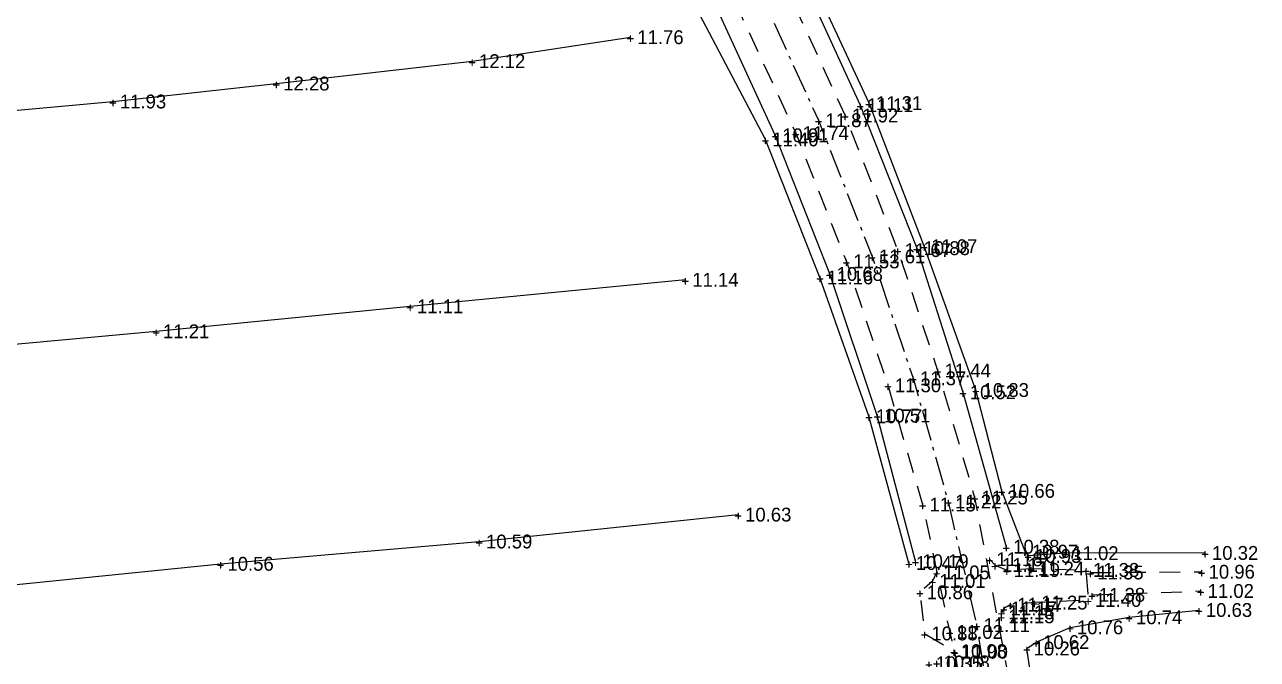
# Model space of a CAD drawing. Header units: metres. Extents: x 119225 to 119868, y 6148173 to 6148690.
# Drawn here: x 119689.7 to 119867.9, y 6148323 to 6148414.8 of the extents above; entities that cross this region are included whole.
import ezdxf
from ezdxf.enums import TextEntityAlignment as Align

# ---------------------------------------------------------------- set-up
doc = ezdxf.new("R2010")
doc.units = ezdxf.units.M
doc.linetypes.add('BH90_KBK', pattern=[5, 3, -2])
doc.linetypes.add('BH90_VAGMITT', pattern=[6.7, 4.2, -1, 0.5, -1])
doc.layers.get('0').update_dxf_attribs({"linetype": 'CONTINUOUS'})
for name, color, linetype in [('TERR_ATL', 12, 'CONTINUOUS'), ('TERR_DIB', 12, 'CONTINUOUS'), ('TERR_SLK', 12, 'CONTINUOUS'), ('VAG_VKA', 12, 'BH90_KBK'), ('VAG_VKG', 12, 'BH90_KBK'), ('VAG_VM', 12, 'BH90_VAGMITT'), ('Z_bef', 4, 'CONTINUOUS')]:
    doc.layers.add(name, color=color, linetype=linetype)
doc.styles.add('FISO', font='FISO')
doc.styles.add('ISO', font='ISO')

# ---------------------------------------------------------------- blocks, each defined once
blk = doc.blocks.new('_MPLUSZH')
at = {"color": 1, "style": 'ISO'}
blk.add_text('+', height=2, dxfattribs=at).set_placement((0, 0), align=Align.MIDDLE)
at = {"style": 'FISO'}
blk.add_attdef('PLUSHÖJD', (1, -1), '', height=2, dxfattribs=at)

msp = doc.modelspace()

# ---------------------------------------------------------------- linework, layer by layer
at = {"layer": 'TERR_ATL', "extrusion": (1.41091e-08, -2.66725e-08, 1), "flags": 128}
for points in [[(119765.17, 6148434.7), (119728.65, 6148429.92), (119706.67, 6148426.83), (119693.44, 6148425.25), (119655.23, 6148423.12), (119618.29, 6148419.91), (119579.69, 6148416.66), (119541.4, 6148412.99), (119504.43, 6148409.6), (119466.33, 6148406.12), (119428.37, 6148402.65), (119388.93, 6148398.9), (119360.38, 6148396.2)], [(119368.75, 6148374.68), (119407.87, 6148377.54), (119444.14, 6148380.7), (119481.7, 6148384.2), (119520.32, 6148387.87), (119557.99, 6148391.42), (119587.28, 6148393.92), (119625.92, 6148397.14), (119664.16, 6148400.23), (119702.43, 6148403.67), (119726.05, 6148406.27), (119754.36, 6148409.51), (119777.25, 6148412.97)], [(119785.19, 6148377.9), (119745.4, 6148374.06), (119708.67, 6148370.44), (119670.32, 6148366.89), (119632.33, 6148363.35), (119594.52, 6148359.96), (119555.72, 6148356.73), (119517.52, 6148353.15), (119478.92, 6148349.84), (119441.57, 6148346.31), (119403.77, 6148343.05), (119385.37, 6148341.37)], [(119414.51, 6148309.39), (119452.93, 6148312.92), (119490.48, 6148316.19), (119529.42, 6148319.39), (119566.9, 6148322.82), (119604.76, 6148326.31), (119642.54, 6148329.67), (119680.36, 6148333.01), (119717.98, 6148336.84), (119755.37, 6148340.06), (119792.83, 6148343.95)], [(119860.34, 6148338.41), (119840.14, 6148338.37), (119834.76, 6148337.97)]]:
    msp.add_lwpolyline(points, dxfattribs=at)
at = {"layer": 'TERR_DIB', "extrusion": (1.41091e-08, -2.66725e-08, 1), "flags": 128}
for points in [[(119818.46, 6148337.21), (119812.93, 6148358.27), (119806.06, 6148378.74), (119798.2, 6148398.79), (119788.61, 6148419.72), (119781.28, 6148432.53), (119771.74, 6148447.55)], [(119834.31, 6148338.6), (119830.94, 6148347.38), (119827.18, 6148361.96), (119819.72, 6148382.75), (119811.75, 6148403.44), (119801.28, 6148426.06), (119794.95, 6148438.04)], [(119834.4, 6148183.63), (119836.94, 6148207.68), (119838.94, 6148231.98), (119840.44, 6148255.43), (119839.96, 6148279.01), (119837.82, 6148302.98), (119834.56, 6148324.59), (119835.91, 6148325.52), (119840.81, 6148327.65), (119849.36, 6148329.11), (119859.45, 6148330.16)]]:
    msp.add_lwpolyline(points, dxfattribs=at)
at = {"layer": 'TERR_SLK', "extrusion": (1.41091e-08, -2.66725e-08, 1), "flags": 128}
for points in [[(119817.51, 6148336.95), (119811.74, 6148358.17), (119804.66, 6148378.24), (119796.76, 6148398.19), (119779.07, 6148431.8), (119769.49, 6148446.68)], [(119793.58, 6148437.49), (119800.29, 6148425.35), (119810.47, 6148403.13), (119818.64, 6148382.47), (119825.32, 6148361.64), (119831.58, 6148339.31)]]:
    msp.add_lwpolyline(points, dxfattribs=at)
at = {"layer": 'VAG_VKA', "extrusion": (1.41091e-08, -2.66725e-08, 1), "flags": 128}
for points in [[(119718.17, 6148530.91), (119728.39, 6148515.21), (119739.47, 6148499.01), (119752.7, 6148480.14), (119763.32, 6148465.06), (119774.38, 6148448.76), (119784.43, 6148432.42), (119793.05, 6148416.58), (119801.15, 6148399.1), (119808.47, 6148380.56), (119814.47, 6148362.64), (119819.49, 6148345.41), (119823.41, 6148326.98), (119824.14, 6148324.12), (119826.67, 6148308.07), (119828.88, 6148289.47), (119830.05, 6148270.81), (119830.13, 6148253.01), (119829.13, 6148235.25), (119827.56, 6148216.18), (119825.95, 6148198.34), (119824.68, 6148183.06)], [(119833.04, 6148452.36), (119819.3, 6148452.01), (119806.03, 6148449.62), (119796.61, 6148445.78), (119794.49, 6148444.41), (119793.12, 6148442.64), (119792.36, 6148440.93), (119791.5, 6148438.55), (119790.87, 6148436.53), (119800.14, 6148419.37), (119808.28, 6148401.65), (119815.9, 6148382.19), (119821.67, 6148364.78), (119827.01, 6148346.42), (119834.2, 6148308.32), (119836.61, 6148289.72), (119837.87, 6148270.2), (119837.62, 6148252.27), (119836.57, 6148233.73), (119835.06, 6148215.61), (119833.36, 6148196.75), (119831.82, 6148182.8)], [(119829.16, 6148337.5), (119829.97, 6148336.66), (119831.67, 6148335.93), (119835.17, 6148336.15), (119843.13, 6148335.95), (119843.43, 6148331.6), (119835.65, 6148331.23), (119832.17, 6148330.93), (119831.24, 6148330.39), (119830.88, 6148329.82), (119830.87, 6148329.24)], [(119821.52, 6148335.6), (119820.92, 6148334.35), (119819.1, 6148332.72), (119819.77, 6148326.77), (119824.01, 6148324.21)]]:
    msp.add_lwpolyline(points, dxfattribs=at)
at = {"layer": 'VAG_VKG', "extrusion": (1.41091e-08, -2.66725e-08, 1), "flags": 128}
for points in [[(119843.76, 6148335.58), (119859.85, 6148335.69)], [(119843.98, 6148332.35), (119859.71, 6148332.91)]]:
    msp.add_lwpolyline(points, dxfattribs=at)
at = {"layer": 'VAG_VM', "extrusion": (1.41091e-08, -2.66725e-08, 1), "flags": 128}
msp.add_lwpolyline([(119721.4, 6148532.87), (119731.69, 6148517.15), (119742.87, 6148500.8), (119755.85, 6148482.08), (119766.61, 6148466.79), (119777.5, 6148450.77), (119787.72, 6148434.23), (119796.7, 6148417.86), (119804.44, 6148400.97), (119812.2, 6148381.28), (119818.12, 6148363.66), (119823.19, 6148345.84), (119827.31, 6148327.97), (119830.45, 6148308.21), (119832.61, 6148289.72), (119833.79, 6148270.64), (119833.9, 6148253.13), (119832.82, 6148234.48), (119831.32, 6148215.85), (119829.62, 6148197.46), (119828.27, 6148182.9)], dxfattribs=at)

# ---------------------------------------------------------------- block references
at = {"layer": 'Z_bef', "extrusion": (1.41091e-08, -2.66725e-08, 1)}
ref = msp.add_blockref('_MPLUSZH', (119777.25, 6148412.97, -0.16), dxfattribs=dict(at, xscale=0.9999947511315105, yscale=0.9999947511315105, zscale=0.9999947511315105, rotation=0.0449887309207433))
ref.add_attrib('PLUSHÖJD', '11.76', (119778.25, 6148411.97, -0.16), dxfattribs={"layer": '0', "extrusion": (1.41091e-08, -2.66725e-08, 1), "height": 2, "rotation": 0.045, "style": 'FISO', "oblique": 360})
ref = msp.add_blockref('_MPLUSZH', (119754.36, 6148409.51, -0.16), dxfattribs=dict(at, xscale=0.9999947511315105, yscale=0.9999947511315105, zscale=0.9999947511315105, rotation=0.0449887309207433))
ref.add_attrib('PLUSHÖJD', '12.12', (119755.36, 6148408.51, -0.16), dxfattribs={"layer": '0', "extrusion": (1.41091e-08, -2.66725e-08, 1), "height": 2, "rotation": 0.045, "style": 'FISO', "oblique": 360})
ref = msp.add_blockref('_MPLUSZH', (119726.05, 6148406.27, -0.16), dxfattribs=dict(at, xscale=0.9999947511315105, yscale=0.9999947511315105, zscale=0.9999947511315105, rotation=0.0449887309207433))
ref.add_attrib('PLUSHÖJD', '12.28', (119727.05, 6148405.27, -0.16), dxfattribs={"layer": '0', "extrusion": (1.41091e-08, -2.66725e-08, 1), "height": 2, "rotation": 0.045, "style": 'FISO', "oblique": 360})
ref = msp.add_blockref('_MPLUSZH', (119702.43, 6148403.67, -0.16), dxfattribs=dict(at, xscale=0.9999947511315105, yscale=0.9999947511315105, zscale=0.9999947511315105, rotation=0.0449887309207433))
ref.add_attrib('PLUSHÖJD', '11.93', (119703.43, 6148402.67, -0.16), dxfattribs={"layer": '0', "extrusion": (1.41091e-08, -2.66725e-08, 1), "height": 2, "rotation": 0.045, "style": 'FISO', "oblique": 360})
ref = msp.add_blockref('_MPLUSZH', (119810.47, 6148403.13, -0.16), dxfattribs=dict(at, xscale=0.9999947511315105, yscale=0.9999947511315105, zscale=0.9999947511315105, rotation=0.0449887309207433))
ref.add_attrib('PLUSHÖJD', '11.11', (119811.47, 6148402.14, -0.16), dxfattribs={"layer": '0', "extrusion": (1.41091e-08, -2.66725e-08, 1), "height": 2, "rotation": 0.045, "style": 'FISO', "oblique": 360})
ref = msp.add_blockref('_MPLUSZH', (119811.75, 6148403.44, -0.16), dxfattribs=dict(at, xscale=0.9999947511315105, yscale=0.9999947511315105, zscale=0.9999947511315105, rotation=0.0449887309207433))
ref.add_attrib('PLUSHÖJD', '11.31', (119812.75, 6148402.44, -0.16), dxfattribs={"layer": '0', "extrusion": (1.41091e-08, -2.66725e-08, 1), "height": 2, "rotation": 0.045, "style": 'FISO', "oblique": 360})
ref = msp.add_blockref('_MPLUSZH', (119804.44, 6148400.97, -0.16), dxfattribs=dict(at, xscale=0.9999947511315105, yscale=0.9999947511315105, zscale=0.9999947511315105, rotation=0.0449887309207433))
ref.add_attrib('PLUSHÖJD', '11.87', (119805.45, 6148399.97, -0.16), dxfattribs={"layer": '0', "extrusion": (1.41091e-08, -2.66725e-08, 1), "height": 2, "rotation": 0.045, "style": 'FISO', "oblique": 360})
ref = msp.add_blockref('_MPLUSZH', (119808.28, 6148401.65, -0.16), dxfattribs=dict(at, xscale=0.9999947511315105, yscale=0.9999947511315105, zscale=0.9999947511315105, rotation=0.0449887309207433))
ref.add_attrib('PLUSHÖJD', '11.92', (119809.28, 6148400.65, -0.16), dxfattribs={"layer": '0', "extrusion": (1.41091e-08, -2.66725e-08, 1), "height": 2, "rotation": 0.045, "style": 'FISO', "oblique": 360})
ref = msp.add_blockref('_MPLUSZH', (119801.15, 6148399.1, -0.16), dxfattribs=dict(at, xscale=0.9999947511315105, yscale=0.9999947511315105, zscale=0.9999947511315105, rotation=0.0449887309207433))
ref.add_attrib('PLUSHÖJD', '11.74', (119802.15, 6148398.1, -0.16), dxfattribs={"layer": '0', "extrusion": (1.41091e-08, -2.66725e-08, 1), "height": 2, "rotation": 0.045, "style": 'FISO', "oblique": 360})
ref = msp.add_blockref('_MPLUSZH', (119796.76, 6148398.19, -0.16), dxfattribs=dict(at, xscale=0.9999947511315105, yscale=0.9999947511315105, zscale=0.9999947511315105, rotation=0.0449887309207433))
ref.add_attrib('PLUSHÖJD', '11.40', (119797.76, 6148397.19, -0.16), dxfattribs={"layer": '0', "extrusion": (1.41091e-08, -2.66725e-08, 1), "height": 2, "rotation": 0.045, "style": 'FISO', "oblique": 360})
ref = msp.add_blockref('_MPLUSZH', (119798.2, 6148398.79, -0.16), dxfattribs=dict(at, xscale=0.9999947511315105, yscale=0.9999947511315105, zscale=0.9999947511315105, rotation=0.0449887309207433))
ref.add_attrib('PLUSHÖJD', '10.91', (119799.2, 6148397.79, -0.16), dxfattribs={"layer": '0', "extrusion": (1.41091e-08, -2.66725e-08, 1), "height": 2, "rotation": 0.045, "style": 'FISO', "oblique": 360})
ref = msp.add_blockref('_MPLUSZH', (119812.2, 6148381.28, -0.16), dxfattribs=dict(at, xscale=0.9999947511315105, yscale=0.9999947511315105, zscale=0.9999947511315105, rotation=0.0449887309207433))
ref.add_attrib('PLUSHÖJD', '11.61', (119813.2, 6148380.28, -0.16), dxfattribs={"layer": '0', "extrusion": (1.41091e-08, -2.66725e-08, 1), "height": 2, "rotation": 0.045, "style": 'FISO', "oblique": 360})
ref = msp.add_blockref('_MPLUSZH', (119815.9, 6148382.19, -0.16), dxfattribs=dict(at, xscale=0.9999947511315105, yscale=0.9999947511315105, zscale=0.9999947511315105, rotation=0.0449887309207433))
ref.add_attrib('PLUSHÖJD', '11.67', (119816.9, 6148381.19, -0.16), dxfattribs={"layer": '0', "extrusion": (1.41091e-08, -2.66725e-08, 1), "height": 2, "rotation": 0.045, "style": 'FISO', "oblique": 360})
ref = msp.add_blockref('_MPLUSZH', (119818.64, 6148382.47, -0.16), dxfattribs=dict(at, xscale=0.9999947511315105, yscale=0.9999947511315105, zscale=0.9999947511315105, rotation=0.0449887309207433))
ref.add_attrib('PLUSHÖJD', '10.88', (119819.64, 6148381.47, -0.16), dxfattribs={"layer": '0', "extrusion": (1.41091e-08, -2.66725e-08, 1), "height": 2, "rotation": 0.045, "style": 'FISO', "oblique": 360})
ref = msp.add_blockref('_MPLUSZH', (119819.72, 6148382.75, -0.16), dxfattribs=dict(at, xscale=0.9999947511315105, yscale=0.9999947511315105, zscale=0.9999947511315105, rotation=0.0449887309207433))
ref.add_attrib('PLUSHÖJD', '11.07', (119820.72, 6148381.75, -0.16), dxfattribs={"layer": '0', "extrusion": (1.41091e-08, -2.66725e-08, 1), "height": 2, "rotation": 0.045, "style": 'FISO', "oblique": 360})
ref = msp.add_blockref('_MPLUSZH', (119808.47, 6148380.56, -0.16), dxfattribs=dict(at, xscale=0.9999947511315105, yscale=0.9999947511315105, zscale=0.9999947511315105, rotation=0.0449887309207433))
ref.add_attrib('PLUSHÖJD', '11.53', (119809.47, 6148379.56, -0.16), dxfattribs={"layer": '0', "extrusion": (1.41091e-08, -2.66725e-08, 1), "height": 2, "rotation": 0.045, "style": 'FISO', "oblique": 360})
ref = msp.add_blockref('_MPLUSZH', (119785.19, 6148377.9, -0.16), dxfattribs=dict(at, xscale=0.9999947511315105, yscale=0.9999947511315105, zscale=0.9999947511315105, rotation=0.0449887309207433))
ref.add_attrib('PLUSHÖJD', '11.14', (119786.19, 6148376.9, -0.16), dxfattribs={"layer": '0', "extrusion": (1.41091e-08, -2.66725e-08, 1), "height": 2, "rotation": 0.045, "style": 'FISO', "oblique": 360})
ref = msp.add_blockref('_MPLUSZH', (119804.66, 6148378.24, -0.16), dxfattribs=dict(at, xscale=0.9999947511315105, yscale=0.9999947511315105, zscale=0.9999947511315105, rotation=0.0449887309207433))
ref.add_attrib('PLUSHÖJD', '11.16', (119805.66, 6148377.24, -0.16), dxfattribs={"layer": '0', "extrusion": (1.41091e-08, -2.66725e-08, 1), "height": 2, "rotation": 0.045, "style": 'FISO', "oblique": 360})
ref = msp.add_blockref('_MPLUSZH', (119806.06, 6148378.74, -0.16), dxfattribs=dict(at, xscale=0.9999947511315105, yscale=0.9999947511315105, zscale=0.9999947511315105, rotation=0.0449887309207433))
ref.add_attrib('PLUSHÖJD', '10.68', (119807.06, 6148377.74, -0.16), dxfattribs={"layer": '0', "extrusion": (1.41091e-08, -2.66725e-08, 1), "height": 2, "rotation": 0.045, "style": 'FISO', "oblique": 360})
ref = msp.add_blockref('_MPLUSZH', (119745.4, 6148374.06, -0.16), dxfattribs=dict(at, xscale=0.9999947511315105, yscale=0.9999947511315105, zscale=0.9999947511315105, rotation=0.0449887309207433))
ref.add_attrib('PLUSHÖJD', '11.11', (119746.4, 6148373.06, -0.16), dxfattribs={"layer": '0', "extrusion": (1.41091e-08, -2.66725e-08, 1), "height": 2, "rotation": 0.045, "style": 'FISO', "oblique": 360})
ref = msp.add_blockref('_MPLUSZH', (119708.67, 6148370.44, -0.16), dxfattribs=dict(at, xscale=0.9999947511315105, yscale=0.9999947511315105, zscale=0.9999947511315105, rotation=0.0449887309207433))
ref.add_attrib('PLUSHÖJD', '11.21', (119709.67, 6148369.44, -0.16), dxfattribs={"layer": '0', "extrusion": (1.41091e-08, -2.66725e-08, 1), "height": 2, "rotation": 0.045, "style": 'FISO', "oblique": 360})
ref = msp.add_blockref('_MPLUSZH', (119818.12, 6148363.66, -0.16), dxfattribs=dict(at, xscale=0.9999947511315105, yscale=0.9999947511315105, zscale=0.9999947511315105, rotation=0.0449887309207433))
ref.add_attrib('PLUSHÖJD', '11.37', (119819.12, 6148362.66, -0.16), dxfattribs={"layer": '0', "extrusion": (1.41091e-08, -2.66725e-08, 1), "height": 2, "rotation": 0.045, "style": 'FISO', "oblique": 360})
ref = msp.add_blockref('_MPLUSZH', (119821.67, 6148364.78, -0.16), dxfattribs=dict(at, xscale=0.9999947511315105, yscale=0.9999947511315105, zscale=0.9999947511315105, rotation=0.0449887309207433))
ref.add_attrib('PLUSHÖJD', '11.44', (119822.67, 6148363.78, -0.16), dxfattribs={"layer": '0', "extrusion": (1.41091e-08, -2.66725e-08, 1), "height": 2, "rotation": 0.045, "style": 'FISO', "oblique": 360})
ref = msp.add_blockref('_MPLUSZH', (119814.47, 6148362.64, -0.16), dxfattribs=dict(at, xscale=0.9999947511315105, yscale=0.9999947511315105, zscale=0.9999947511315105, rotation=0.0449887309207433))
ref.add_attrib('PLUSHÖJD', '11.30', (119815.48, 6148361.64, -0.16), dxfattribs={"layer": '0', "extrusion": (1.41091e-08, -2.66725e-08, 1), "height": 2, "rotation": 0.045, "style": 'FISO', "oblique": 360})
ref = msp.add_blockref('_MPLUSZH', (119825.32, 6148361.64, -0.16), dxfattribs=dict(at, xscale=0.9999947511315105, yscale=0.9999947511315105, zscale=0.9999947511315105, rotation=0.0449887309207433))
ref.add_attrib('PLUSHÖJD', '10.52', (119826.32, 6148360.64, -0.16), dxfattribs={"layer": '0', "extrusion": (1.41091e-08, -2.66725e-08, 1), "height": 2, "rotation": 0.045, "style": 'FISO', "oblique": 360})
ref = msp.add_blockref('_MPLUSZH', (119827.18, 6148361.96, -0.16), dxfattribs=dict(at, xscale=0.9999947511315105, yscale=0.9999947511315105, zscale=0.9999947511315105, rotation=0.0449887309207433))
ref.add_attrib('PLUSHÖJD', '10.83', (119828.18, 6148360.96, -0.16), dxfattribs={"layer": '0', "extrusion": (1.41091e-08, -2.66725e-08, 1), "height": 2, "rotation": 0.045, "style": 'FISO', "oblique": 360})
ref = msp.add_blockref('_MPLUSZH', (119811.74, 6148358.17, -0.16), dxfattribs=dict(at, xscale=0.9999947511315105, yscale=0.9999947511315105, zscale=0.9999947511315105, rotation=0.0449887309207433))
ref.add_attrib('PLUSHÖJD', '10.77', (119812.74, 6148357.17, -0.16), dxfattribs={"layer": '0', "extrusion": (1.41091e-08, -2.66725e-08, 1), "height": 2, "rotation": 0.045, "style": 'FISO', "oblique": 360})
ref = msp.add_blockref('_MPLUSZH', (119812.93, 6148358.27, -0.16), dxfattribs=dict(at, xscale=0.9999947511315105, yscale=0.9999947511315105, zscale=0.9999947511315105, rotation=0.0449887309207433))
ref.add_attrib('PLUSHÖJD', '10.51', (119813.93, 6148357.27, -0.16), dxfattribs={"layer": '0', "extrusion": (1.41091e-08, -2.66725e-08, 1), "height": 2, "rotation": 0.045, "style": 'FISO', "oblique": 360})
ref = msp.add_blockref('_MPLUSZH', (119830.94, 6148347.38, -0.16), dxfattribs=dict(at, xscale=0.9999947511315105, yscale=0.9999947511315105, zscale=0.9999947511315105, rotation=0.0449887309207433))
ref.add_attrib('PLUSHÖJD', '10.66', (119831.94, 6148346.38, -0.16), dxfattribs={"layer": '0', "extrusion": (1.41091e-08, -2.66725e-08, 1), "height": 2, "rotation": 0.045, "style": 'FISO', "oblique": 360})
ref = msp.add_blockref('_MPLUSZH', (119823.19, 6148345.84, -0.16), dxfattribs=dict(at, xscale=0.9999947511315105, yscale=0.9999947511315105, zscale=0.9999947511315105, rotation=0.0449887309207433))
ref.add_attrib('PLUSHÖJD', '11.22', (119824.19, 6148344.84, -0.16), dxfattribs={"layer": '0', "extrusion": (1.41091e-08, -2.66725e-08, 1), "height": 2, "rotation": 0.045, "style": 'FISO', "oblique": 360})
ref = msp.add_blockref('_MPLUSZH', (119827.01, 6148346.42, -0.16), dxfattribs=dict(at, xscale=0.9999947511315105, yscale=0.9999947511315105, zscale=0.9999947511315105, rotation=0.0449887309207433))
ref.add_attrib('PLUSHÖJD', '11.25', (119828.01, 6148345.42, -0.16), dxfattribs={"layer": '0', "extrusion": (1.41091e-08, -2.66725e-08, 1), "height": 2, "rotation": 0.045, "style": 'FISO', "oblique": 360})
ref = msp.add_blockref('_MPLUSZH', (119792.83, 6148343.95, -0.16), dxfattribs=dict(at, xscale=0.9999947511315105, yscale=0.9999947511315105, zscale=0.9999947511315105, rotation=0.0449887309207433))
ref.add_attrib('PLUSHÖJD', '10.63', (119793.83, 6148342.95, -0.16), dxfattribs={"layer": '0', "extrusion": (1.41091e-08, -2.66725e-08, 1), "height": 2, "rotation": 0.045, "style": 'FISO', "oblique": 360})
ref = msp.add_blockref('_MPLUSZH', (119819.49, 6148345.41, -0.16), dxfattribs=dict(at, xscale=0.9999947511315105, yscale=0.9999947511315105, zscale=0.9999947511315105, rotation=0.0449887309207433))
ref.add_attrib('PLUSHÖJD', '11.15', (119820.49, 6148344.41, -0.16), dxfattribs={"layer": '0', "extrusion": (1.41091e-08, -2.66725e-08, 1), "height": 2, "rotation": 0.045, "style": 'FISO', "oblique": 360})
ref = msp.add_blockref('_MPLUSZH', (119755.37, 6148340.06, -0.16), dxfattribs=dict(at, xscale=0.9999947511315105, yscale=0.9999947511315105, zscale=0.9999947511315105, rotation=0.0449887309207433))
ref.add_attrib('PLUSHÖJD', '10.59', (119756.37, 6148339.06, -0.16), dxfattribs={"layer": '0', "extrusion": (1.41091e-08, -2.66725e-08, 1), "height": 2, "rotation": 0.045, "style": 'FISO', "oblique": 360})
ref = msp.add_blockref('_MPLUSZH', (119831.58, 6148339.31, -0.16), dxfattribs=dict(at, xscale=0.9999947511315105, yscale=0.9999947511315105, zscale=0.9999947511315105, rotation=0.0449887309207433))
ref.add_attrib('PLUSHÖJD', '10.38', (119832.59, 6148338.31, -0.16), dxfattribs={"layer": '0', "extrusion": (1.41091e-08, -2.66725e-08, 1), "height": 2, "rotation": 0.045, "style": 'FISO', "oblique": 360})
ref = msp.add_blockref('_MPLUSZH', (119834.31, 6148338.6, -0.16), dxfattribs=dict(at, xscale=0.9999947511315105, yscale=0.9999947511315105, zscale=0.9999947511315105, rotation=0.0449887309207433))
ref.add_attrib('PLUSHÖJD', '10.97', (119835.31, 6148337.6, -0.16), dxfattribs={"layer": '0', "extrusion": (1.41091e-08, -2.66725e-08, 1), "height": 2, "rotation": 0.045, "style": 'FISO', "oblique": 360})
ref = msp.add_blockref('_MPLUSZH', (119717.98, 6148336.84, -0.16), dxfattribs=dict(at, xscale=0.9999947511315105, yscale=0.9999947511315105, zscale=0.9999947511315105, rotation=0.0449887309207433))
ref.add_attrib('PLUSHÖJD', '10.56', (119718.98, 6148335.84, -0.16), dxfattribs={"layer": '0', "extrusion": (1.41091e-08, -2.66725e-08, 1), "height": 2, "rotation": 0.045, "style": 'FISO', "oblique": 360})
ref = msp.add_blockref('_MPLUSZH', (119817.51, 6148336.95, -0.16), dxfattribs=dict(at, xscale=0.9999947511315105, yscale=0.9999947511315105, zscale=0.9999947511315105, rotation=0.0449887309207433))
ref.add_attrib('PLUSHÖJD', '10.47', (119818.51, 6148335.95, -0.16), dxfattribs={"layer": '0', "extrusion": (1.41091e-08, -2.66725e-08, 1), "height": 2, "rotation": 0.045, "style": 'FISO', "oblique": 360})
ref = msp.add_blockref('_MPLUSZH', (119818.46, 6148337.21, -0.16), dxfattribs=dict(at, xscale=0.9999947511315105, yscale=0.9999947511315105, zscale=0.9999947511315105, rotation=0.0449887309207433))
ref.add_attrib('PLUSHÖJD', '10.19', (119819.46, 6148336.21, -0.16), dxfattribs={"layer": '0', "extrusion": (1.41091e-08, -2.66725e-08, 1), "height": 2, "rotation": 0.045, "style": 'FISO', "oblique": 360})
ref = msp.add_blockref('_MPLUSZH', (119829.16, 6148337.5, -0.16), dxfattribs=dict(at, xscale=0.9999947511315105, yscale=0.9999947511315105, zscale=0.9999947511315105, rotation=0.0449887309207433))
ref.add_attrib('PLUSHÖJD', '11.18', (119830.16, 6148336.5, -0.16), dxfattribs={"layer": '0', "extrusion": (1.41091e-08, -2.66725e-08, 1), "height": 2, "rotation": 0.045, "style": 'FISO', "oblique": 360})
ref = msp.add_blockref('_MPLUSZH', (119834.76, 6148337.97, -0.16), dxfattribs=dict(at, xscale=0.9999947511315105, yscale=0.9999947511315105, zscale=0.9999947511315105, rotation=0.0449887309207433))
ref.add_attrib('PLUSHÖJD', '10.93', (119835.76, 6148336.97, -0.16), dxfattribs={"layer": '0', "extrusion": (1.41091e-08, -2.66725e-08, 1), "height": 2, "rotation": 0.045, "style": 'FISO', "oblique": 360})
ref = msp.add_blockref('_MPLUSZH', (119840.14, 6148338.37, -0.16), dxfattribs=dict(at, xscale=0.9999947511315105, yscale=0.9999947511315105, zscale=0.9999947511315105, rotation=0.0449887309207433))
ref.add_attrib('PLUSHÖJD', '11.02', (119841.14, 6148337.37, -0.16), dxfattribs={"layer": '0', "extrusion": (1.41091e-08, -2.66725e-08, 1), "height": 2, "rotation": 0.045, "style": 'FISO', "oblique": 360})
ref = msp.add_blockref('_MPLUSZH', (119860.34, 6148338.41, -0.16), dxfattribs=dict(at, xscale=0.9999947511315105, yscale=0.9999947511315105, zscale=0.9999947511315105, rotation=0.0449887309207433))
ref.add_attrib('PLUSHÖJD', '10.32', (119861.34, 6148337.41, -0.16), dxfattribs={"layer": '0', "extrusion": (1.41091e-08, -2.66725e-08, 1), "height": 2, "rotation": 0.045, "style": 'FISO', "oblique": 360})
ref = msp.add_blockref('_MPLUSZH', (119821.52, 6148335.6, -0.16), dxfattribs=dict(at, xscale=0.9999947511315105, yscale=0.9999947511315105, zscale=0.9999947511315105, rotation=0.0449887309207433))
ref.add_attrib('PLUSHÖJD', '11.05', (119822.52, 6148334.6, -0.16), dxfattribs={"layer": '0', "extrusion": (1.41091e-08, -2.66725e-08, 1), "height": 2, "rotation": 0.045, "style": 'FISO', "oblique": 360})
ref = msp.add_blockref('_MPLUSZH', (119829.97, 6148336.66, -0.16), dxfattribs=dict(at, xscale=0.9999947511315105, yscale=0.9999947511315105, zscale=0.9999947511315105, rotation=0.0449887309207433))
ref.add_attrib('PLUSHÖJD', '11.17', (119830.97, 6148335.66, -0.16), dxfattribs={"layer": '0', "extrusion": (1.41091e-08, -2.66725e-08, 1), "height": 2, "rotation": 0.045, "style": 'FISO', "oblique": 360})
ref = msp.add_blockref('_MPLUSZH', (119831.67, 6148335.93, -0.16), dxfattribs=dict(at, xscale=0.9999947511315105, yscale=0.9999947511315105, zscale=0.9999947511315105, rotation=0.0449887309207433))
ref.add_attrib('PLUSHÖJD', '11.19', (119832.67, 6148334.93, -0.16), dxfattribs={"layer": '0', "extrusion": (1.41091e-08, -2.66725e-08, 1), "height": 2, "rotation": 0.045, "style": 'FISO', "oblique": 360})
ref = msp.add_blockref('_MPLUSZH', (119835.17, 6148336.15, -0.16), dxfattribs=dict(at, xscale=0.9999947511315105, yscale=0.9999947511315105, zscale=0.9999947511315105, rotation=0.0449887309207433))
ref.add_attrib('PLUSHÖJD', '11.24', (119836.17, 6148335.15, -0.16), dxfattribs={"layer": '0', "extrusion": (1.41091e-08, -2.66725e-08, 1), "height": 2, "rotation": 0.045, "style": 'FISO', "oblique": 360})
ref = msp.add_blockref('_MPLUSZH', (119843.13, 6148335.95, -0.16), dxfattribs=dict(at, xscale=0.9999947511315105, yscale=0.9999947511315105, zscale=0.9999947511315105, rotation=0.0449887309207433))
ref.add_attrib('PLUSHÖJD', '11.38', (119844.13, 6148334.95, -0.16), dxfattribs={"layer": '0', "extrusion": (1.41091e-08, -2.66725e-08, 1), "height": 2, "rotation": 0.045, "style": 'FISO', "oblique": 360})
ref = msp.add_blockref('_MPLUSZH', (119843.76, 6148335.58, -0.16), dxfattribs=dict(at, xscale=0.9999947511315105, yscale=0.9999947511315105, zscale=0.9999947511315105, rotation=0.0449887309207433))
ref.add_attrib('PLUSHÖJD', '11.35', (119844.76, 6148334.58, -0.16), dxfattribs={"layer": '0', "extrusion": (1.41091e-08, -2.66725e-08, 1), "height": 2, "rotation": 0.045, "style": 'FISO', "oblique": 360})
ref = msp.add_blockref('_MPLUSZH', (119859.85, 6148335.69, -0.16), dxfattribs=dict(at, xscale=0.9999947511315105, yscale=0.9999947511315105, zscale=0.9999947511315105, rotation=0.0449887309207433))
ref.add_attrib('PLUSHÖJD', '10.96', (119860.85, 6148334.69, -0.16), dxfattribs={"layer": '0', "extrusion": (1.41091e-08, -2.66725e-08, 1), "height": 2, "rotation": 0.045, "style": 'FISO', "oblique": 360})
ref = msp.add_blockref('_MPLUSZH', (119820.92, 6148334.35, -0.16), dxfattribs=dict(at, xscale=0.9999947511315105, yscale=0.9999947511315105, zscale=0.9999947511315105, rotation=0.0449887309207433))
ref.add_attrib('PLUSHÖJD', '11.01', (119821.92, 6148333.35, -0.16), dxfattribs={"layer": '0', "extrusion": (1.41091e-08, -2.66725e-08, 1), "height": 2, "rotation": 0.045, "style": 'FISO', "oblique": 360})
ref = msp.add_blockref('_MPLUSZH', (119819.1, 6148332.72, -0.16), dxfattribs=dict(at, xscale=0.9999947511315105, yscale=0.9999947511315105, zscale=0.9999947511315105, rotation=0.0449887309207433))
ref.add_attrib('PLUSHÖJD', '10.86', (119820.1, 6148331.72, -0.16), dxfattribs={"layer": '0', "extrusion": (1.41091e-08, -2.66725e-08, 1), "height": 2, "rotation": 0.045, "style": 'FISO', "oblique": 360})
ref = msp.add_blockref('_MPLUSZH', (119843.43, 6148331.6, -0.16), dxfattribs=dict(at, xscale=0.9999947511315105, yscale=0.9999947511315105, zscale=0.9999947511315105, rotation=0.0449887309207433))
ref.add_attrib('PLUSHÖJD', '11.40', (119844.43, 6148330.6, -0.16), dxfattribs={"layer": '0', "extrusion": (1.41091e-08, -2.66725e-08, 1), "height": 2, "rotation": 0.045, "style": 'FISO', "oblique": 360})
ref = msp.add_blockref('_MPLUSZH', (119843.98, 6148332.35, -0.16), dxfattribs=dict(at, xscale=0.9999947511315105, yscale=0.9999947511315105, zscale=0.9999947511315105, rotation=0.0449887309207433))
ref.add_attrib('PLUSHÖJD', '11.38', (119844.98, 6148331.35, -0.16), dxfattribs={"layer": '0', "extrusion": (1.41091e-08, -2.66725e-08, 1), "height": 2, "rotation": 0.045, "style": 'FISO', "oblique": 360})
ref = msp.add_blockref('_MPLUSZH', (119859.71, 6148332.91, -0.16), dxfattribs=dict(at, xscale=0.9999947511315105, yscale=0.9999947511315105, zscale=0.9999947511315105, rotation=0.0449887309207433))
ref.add_attrib('PLUSHÖJD', '11.02', (119860.71, 6148331.91, -0.16), dxfattribs={"layer": '0', "extrusion": (1.41091e-08, -2.66725e-08, 1), "height": 2, "rotation": 0.045, "style": 'FISO', "oblique": 360})
ref = msp.add_blockref('_MPLUSZH', (119830.88, 6148329.82, -0.16), dxfattribs=dict(at, xscale=0.9999947511315105, yscale=0.9999947511315105, zscale=0.9999947511315105, rotation=0.0449887309207433))
ref.add_attrib('PLUSHÖJD', '11.15', (119831.88, 6148328.82, -0.16), dxfattribs={"layer": '0', "extrusion": (1.41091e-08, -2.66725e-08, 1), "height": 2, "rotation": 0.045, "style": 'FISO', "oblique": 360})
ref = msp.add_blockref('_MPLUSZH', (119831.24, 6148330.39, -0.16), dxfattribs=dict(at, xscale=0.9999947511315105, yscale=0.9999947511315105, zscale=0.9999947511315105, rotation=0.0449887309207433))
ref.add_attrib('PLUSHÖJD', '11.17', (119832.24, 6148329.39, -0.16), dxfattribs={"layer": '0', "extrusion": (1.41091e-08, -2.66725e-08, 1), "height": 2, "rotation": 0.045, "style": 'FISO', "oblique": 360})
ref = msp.add_blockref('_MPLUSZH', (119832.17, 6148330.93, -0.16), dxfattribs=dict(at, xscale=0.9999947511315105, yscale=0.9999947511315105, zscale=0.9999947511315105, rotation=0.0449887309207433))
ref.add_attrib('PLUSHÖJD', '11.17', (119833.17, 6148329.93, -0.16), dxfattribs={"layer": '0', "extrusion": (1.41091e-08, -2.66725e-08, 1), "height": 2, "rotation": 0.045, "style": 'FISO', "oblique": 360})
ref = msp.add_blockref('_MPLUSZH', (119835.65, 6148331.23, -0.16), dxfattribs=dict(at, xscale=0.9999947511315105, yscale=0.9999947511315105, zscale=0.9999947511315105, rotation=0.0449887309207433))
ref.add_attrib('PLUSHÖJD', '11.25', (119836.65, 6148330.23, -0.16), dxfattribs={"layer": '0', "extrusion": (1.41091e-08, -2.66725e-08, 1), "height": 2, "rotation": 0.045, "style": 'FISO', "oblique": 360})
ref = msp.add_blockref('_MPLUSZH', (119859.45, 6148330.16, -0.16), dxfattribs=dict(at, xscale=0.9999947511315105, yscale=0.9999947511315105, zscale=0.9999947511315105, rotation=0.0449887309207433))
ref.add_attrib('PLUSHÖJD', '10.63', (119860.45, 6148329.16, -0.16), dxfattribs={"layer": '0', "extrusion": (1.41091e-08, -2.66725e-08, 1), "height": 2, "rotation": 0.045, "style": 'FISO', "oblique": 360})
ref = msp.add_blockref('_MPLUSZH', (119827.31, 6148327.97, -0.16), dxfattribs=dict(at, xscale=0.9999947511315105, yscale=0.9999947511315105, zscale=0.9999947511315105, rotation=0.0449887309207433))
ref.add_attrib('PLUSHÖJD', '11.11', (119828.31, 6148326.97, -0.16), dxfattribs={"layer": '0', "extrusion": (1.41091e-08, -2.66725e-08, 1), "height": 2, "rotation": 0.045, "style": 'FISO', "oblique": 360})
ref = msp.add_blockref('_MPLUSZH', (119830.87, 6148329.24, -0.16), dxfattribs=dict(at, xscale=0.9999947511315105, yscale=0.9999947511315105, zscale=0.9999947511315105, rotation=0.0449887309207433))
ref.add_attrib('PLUSHÖJD', '11.15', (119831.87, 6148328.24, -0.16), dxfattribs={"layer": '0', "extrusion": (1.41091e-08, -2.66725e-08, 1), "height": 2, "rotation": 0.045, "style": 'FISO', "oblique": 360})
ref = msp.add_blockref('_MPLUSZH', (119849.36, 6148329.11, -0.16), dxfattribs=dict(at, xscale=0.9999947511315105, yscale=0.9999947511315105, zscale=0.9999947511315105, rotation=0.0449887309207433))
ref.add_attrib('PLUSHÖJD', '10.74', (119850.36, 6148328.11, -0.16), dxfattribs={"layer": '0', "extrusion": (1.41091e-08, -2.66725e-08, 1), "height": 2, "rotation": 0.045, "style": 'FISO', "oblique": 360})
ref = msp.add_blockref('_MPLUSZH', (119819.77, 6148326.77, -0.16), dxfattribs=dict(at, xscale=0.9999947511315105, yscale=0.9999947511315105, zscale=0.9999947511315105, rotation=0.0449887309207433))
ref.add_attrib('PLUSHÖJD', '10.88', (119820.77, 6148325.77, -0.16), dxfattribs={"layer": '0', "extrusion": (1.41091e-08, -2.66725e-08, 1), "height": 2, "rotation": 0.045, "style": 'FISO', "oblique": 360})
ref = msp.add_blockref('_MPLUSZH', (119823.41, 6148326.98, -0.16), dxfattribs=dict(at, xscale=0.9999947511315105, yscale=0.9999947511315105, zscale=0.9999947511315105, rotation=0.0449887309207433))
ref.add_attrib('PLUSHÖJD', '11.02', (119824.41, 6148325.98, -0.16), dxfattribs={"layer": '0', "extrusion": (1.41091e-08, -2.66725e-08, 1), "height": 2, "rotation": 0.045, "style": 'FISO', "oblique": 360})
ref = msp.add_blockref('_MPLUSZH', (119840.81, 6148327.65, -0.16), dxfattribs=dict(at, xscale=0.9999947511315105, yscale=0.9999947511315105, zscale=0.9999947511315105, rotation=0.0449887309207433))
ref.add_attrib('PLUSHÖJD', '10.76', (119841.81, 6148326.65, -0.16), dxfattribs={"layer": '0', "extrusion": (1.41091e-08, -2.66725e-08, 1), "height": 2, "rotation": 0.045, "style": 'FISO', "oblique": 360})
ref = msp.add_blockref('_MPLUSZH', (119824.01, 6148324.21, -0.16), dxfattribs=dict(at, xscale=0.9999947511315105, yscale=0.9999947511315105, zscale=0.9999947511315105, rotation=0.0449887309207433))
ref.add_attrib('PLUSHÖJD', '10.98', (119825.01, 6148323.21, -0.16), dxfattribs={"layer": '0', "extrusion": (1.41091e-08, -2.66725e-08, 1), "height": 2, "rotation": 0.045, "style": 'FISO', "oblique": 360})
ref = msp.add_blockref('_MPLUSZH', (119834.56, 6148324.59, -0.16), dxfattribs=dict(at, xscale=0.9999947511315105, yscale=0.9999947511315105, zscale=0.9999947511315105, rotation=0.0449887309207433))
ref.add_attrib('PLUSHÖJD', '10.26', (119835.56, 6148323.59, -0.16), dxfattribs={"layer": '0', "extrusion": (1.41091e-08, -2.66725e-08, 1), "height": 2, "rotation": 0.045, "style": 'FISO', "oblique": 360})
ref = msp.add_blockref('_MPLUSZH', (119835.91, 6148325.52, -0.16), dxfattribs=dict(at, xscale=0.9999947511315105, yscale=0.9999947511315105, zscale=0.9999947511315105, rotation=0.0449887309207433))
ref.add_attrib('PLUSHÖJD', '10.62', (119836.92, 6148324.52, -0.16), dxfattribs={"layer": '0', "extrusion": (1.41091e-08, -2.66725e-08, 1), "height": 2, "rotation": 0.045, "style": 'FISO', "oblique": 360})
ref = msp.add_blockref('_MPLUSZH', (119820.4, 6148322.44, -0.16), dxfattribs=dict(at, xscale=0.9999947511315105, yscale=0.9999947511315105, zscale=0.9999947511315105, rotation=0.0449887309207433))
ref.add_attrib('PLUSHÖJD', '10.35', (119821.4, 6148321.45, -0.16), dxfattribs={"layer": '0', "extrusion": (1.41091e-08, -2.66725e-08, 1), "height": 2, "rotation": 0.045, "style": 'FISO', "oblique": 360})
ref = msp.add_blockref('_MPLUSZH', (119821.52, 6148322.57, -0.16), dxfattribs=dict(at, xscale=0.9999947511315105, yscale=0.9999947511315105, zscale=0.9999947511315105, rotation=0.0449887309207433))
ref.add_attrib('PLUSHÖJD', '10.08', (119822.52, 6148321.57, -0.16), dxfattribs={"layer": '0', "extrusion": (1.41091e-08, -2.66725e-08, 1), "height": 2, "rotation": 0.045, "style": 'FISO', "oblique": 360})
ref = msp.add_blockref('_MPLUSZH', (119824.14, 6148324.12, -0.16), dxfattribs=dict(at, xscale=0.9999947511315105, yscale=0.9999947511315105, zscale=0.9999947511315105, rotation=0.0449887309207433))
ref.add_attrib('PLUSHÖJD', '11.00', (119825.14, 6148323.12, -0.16), dxfattribs={"layer": '0', "extrusion": (1.41091e-08, -2.66725e-08, 1), "height": 2, "rotation": 0.045, "style": 'FISO', "oblique": 360})

doc.saveas('drawing.dxf')
